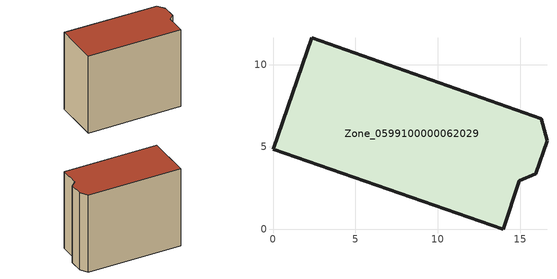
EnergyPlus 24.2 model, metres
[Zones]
Zone_0599100000062029
 floor ground (C_G): 15.95,3.37 14.96,2.95 13.98,0 0,4.87 2.35,11.63 16.28,6.7 16.63,5.38 z0
 wall outside (C_F): 16.28,6.7 2.35,11.63 0,4.87 13.98,0 14.96,2.95 15.95,3.37 16.63,5.38 16.28,6.7 z0:12.81
 roof outside (C_R): 16.63,5.38 16.28,6.7 2.35,11.63 0,4.87 13.98,0 14.96,2.95 15.95,3.37 z12.81
[BUILDING]
Pand.0599100000062029: North Axis=0; Terrain=City; Loads Convergence Tolerance Value=0.04; Temperature Convergence Tolerance Value=0.4; Solar Distribution=FullExterior; Maximum Number of Warmup Days=25; Minimum Number of Warmup Days=1
[Site:Location]
Rotterdam.The.Hague.AP_ZH_NLD Design_Conditions: Latitude=51.96; Longitude=4.45; Time Zone=1; Elevation=-4.5
[SITE:GROUNDTEMPERATURE:BUILDINGSURFACE]
18, 18, 18, 18, 18, 18, 18, 18, 18, 18, 18, 18
[MATERIAL] Thermal Absorptance=0.9; Solar Absorptance=0.7; Visible Absorptance=0.7
Name | Roughness | Thickness | Conductivity | Density | Specific Heat
G.TI.1946 | MediumSmooth | 0.15 | 1 | 540 | 1210
F.TI.1946 | Rough | 0.3 | 0.857143 | 1920 | 840
R.TI.1946 | MediumRough | 0.2 | 0.1 | 1500 | 1000
[CONSTRUCTION]
C_G: G.TI.1946
C_F: F.TI.1946
C_R: R.TI.1946
[ZONE]
Zone_0599100000062029: Type=1; Multiplier=1; Ceiling Height=Autocalculate; Volume=Autocalculate; Floor Area=autocalculate; Part of Total Floor Area=Yes
[ZONEINFILTRATION:DESIGNFLOWRATE]
Infil_Zone_0599100000062029: Zone or ZoneList or Space or SpaceList=Zone_0599100000062029; Schedule=AlwaysOn; Design Flow Rate Calculation Method=Flow/Area; Flow Rate per Floor Area=0.003; Constant Term Coefficient=1; Temperature Term Coefficient=0; Velocity Term Coefficient=0; Velocity Squared Term Coefficient=0
[HVACTEMPLATE:ZONE:IDEALLOADSAIRSYSTEM]
Zone_0599100000062029: Maximum Heating Supply Air Temperature=50; Minimum Cooling Supply Air Temperature=13; Maximum Heating Supply Air Humidity Ratio=0.0156; Minimum Cooling Supply Air Humidity Ratio=0.0077; Heating Limit=NoLimit; Cooling Limit=NoLimit; Dehumidification Control Type=ConstantSensibleHeatRatio; Cooling Sensible Heat Ratio=0.7; Dehumidification Setpoint=60; Humidification Control Type=None; Humidification Setpoint=30; Outdoor Air Method=None; Outdoor Air Flow Rate per Person=0.00944; Outdoor Air Flow Rate per Zone Floor Area=0; Outdoor Air Flow Rate per Zone=0; Demand Controlled Ventilation Type=None; Outdoor Air Economizer Type=NoEconomizer; Heat Recovery Type=None; Sensible Heat Recovery Effectiveness=0.7; Latent Heat Recovery Effectiveness=0.65
[ZONECONTROL:THERMOSTAT]
ThermostatControl_Zone_0599100000062029: Zone or ZoneList=Zone_0599100000062029; Control Type Schedule=DualSetpointControlType; Control 1=Thermostat_Zone_0599100000062029; Temperature Difference Between Cutout And Setpoint=0
[THERMOSTATSETPOINT:DUALSETPOINT]
Thermostat_Zone_0599100000062029: Heating Setpoint Temperature Schedule=HeatingSetpoint_Zone_0599100000062029; Cooling Setpoint Temperature Schedule=CoolingSetpoint_Zone_0599100000062029
[SCHEDULE:COMPACT]
HeatingSetpoint_Zone_0599100000062029: Through: 12/31, For: AllDays, Until: 24:00, 21
CoolingSetpoint_Zone_0599100000062029: Through: 12/31, For: AllDays, Until: 24:00, 24
DualSetpointControlType: Through: 12/31, For: AllDays, Until: 24:00, 4
AlwaysOn: Through: 12/31, For: AllDays, Until: 24:00, 1
